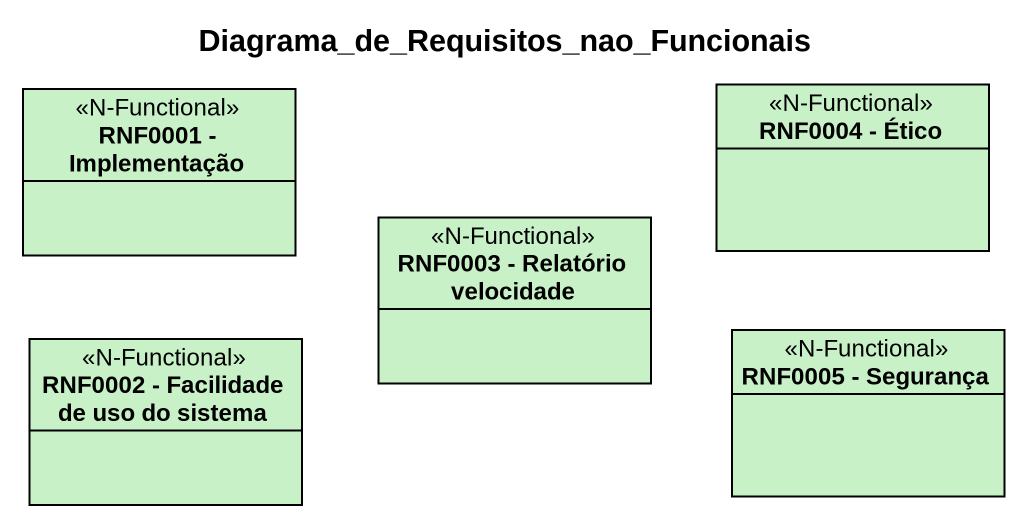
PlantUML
@startuml
title Diagrama_de_Requisitos_nao_Funcionais
hide circle
hide empty members
class "RNF0001 - Implementação" as RNF0001_Implementação <<N-Functional>> #C8F1C8
class "RNF0004 - Ético" as RNF0004_Ético <<N-Functional>> #C8F1C8
class "RNF0003 - Relatório velocidade" as RNF0003_Relatório_velocidade <<N-Functional>> #C8F1C8
class "RNF0002 - Facilidade de uso do sistema" as RNF0002_Facilidade_de_uso <<N-Functional>> #C8F1C8
class "RNF0005 - Segurança" as RNF0005_Segurança <<N-Functional>> #C8F1C8
@enduml
